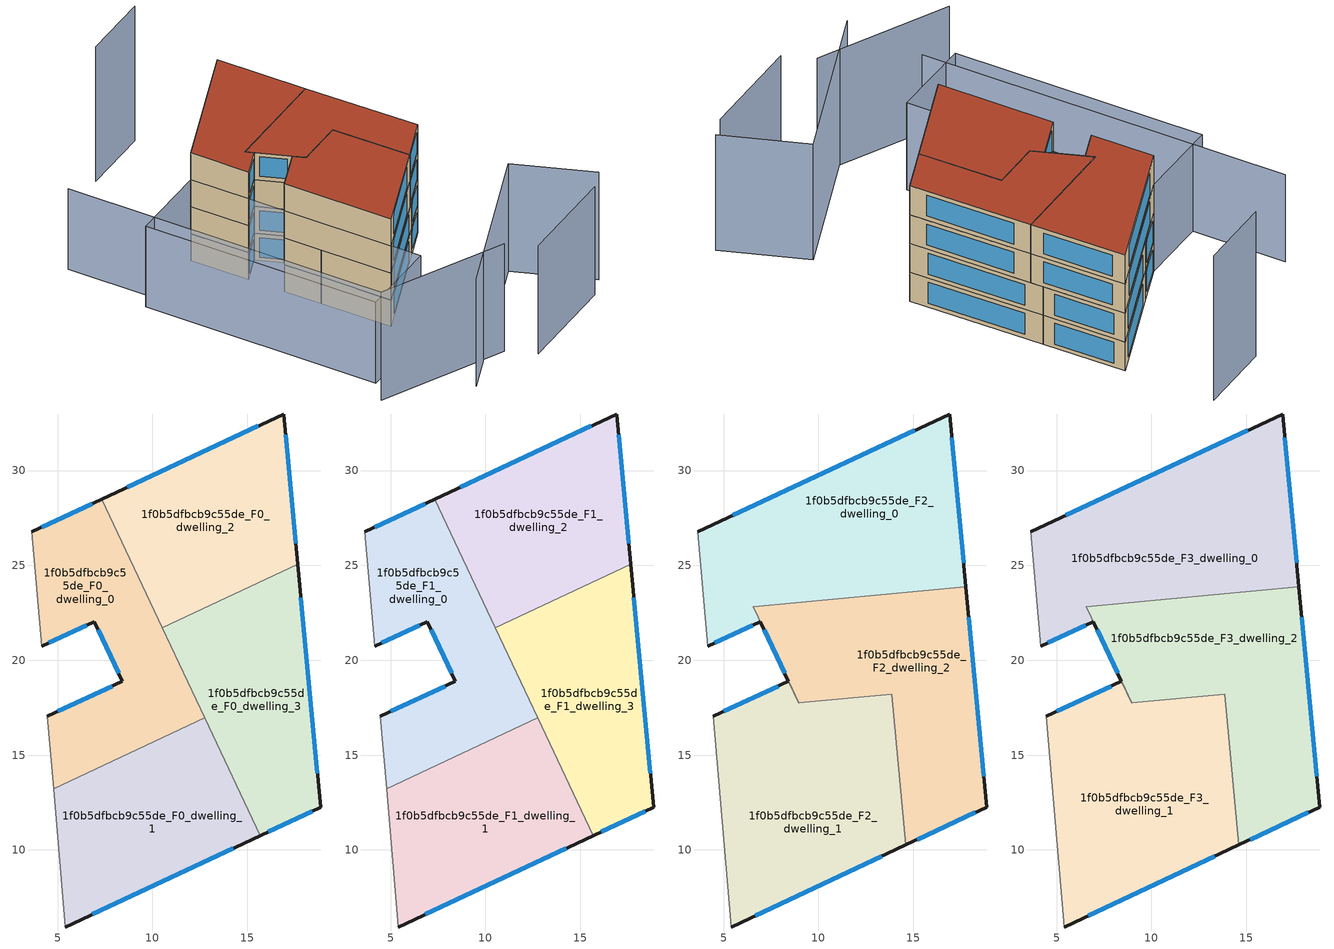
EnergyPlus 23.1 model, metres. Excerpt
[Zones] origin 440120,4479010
1f0b5dfbcb9c55de_F0_dwelling_0
 floor ground (EU_floor_Construction): 7.33,28.5 12.75,16.97 4.79,13.22 4.46,17.05 8.42,18.88 6.93,22.04 4.15,20.75 3.64,26.77 z0
 wall outside (EU_wall_Construction): 4.15,20.75 6.93,22.04 8.42,18.88 4.46,17.05 / 7.33,28.5 3.64,26.77 z0:3
 wall adiabatic (EU_wall_Construction): 3.64,26.77 4.15,20.75 / 4.46,17.05 4.79,13.22 z0:3
 wall to 1f0b5dfbcb9c55de_F0_dwelling_1 (EU_wall_Construction): 4.79,13.22 12.75,16.97 z0:3
 wall to 1f0b5dfbcb9c55de_F0_dwelling_2 (EU_wall_Construction): 10.52,21.72 7.33,28.5 z0:3
 wall to 1f0b5dfbcb9c55de_F0_dwelling_3 (EU_wall_Construction): 12.75,16.97 10.52,21.72 z0:3
 window (EU_Window_Construction): 4.54,20.93 6.54,21.86 / 6.82,28.26 4.15,27.01 / 7.87,18.63 5.01,17.3 / 7.14,21.6 8.21,19.32 z0.42:2.58
1f0b5dfbcb9c55de_F0_dwelling_1
 floor ground (EU_floor_Construction): 12.75,16.97 15.67,10.76 5.4,5.94 4.79,13.22 z0
 wall outside (EU_wall_Construction): 5.4,5.94 15.67,10.76 z0:3
 wall adiabatic (EU_wall_Construction): 4.79,13.22 5.4,5.94 z0:3
 wall to 1f0b5dfbcb9c55de_F0_dwelling_3 (EU_wall_Construction): 15.67,10.76 12.75,16.97 z0:3
 window (EU_Window_Construction): 6.83,6.61 14.25,10.09 z0.42:2.58
1f0b5dfbcb9c55de_F0_dwelling_2
 floor ground (EU_floor_Construction): 16.91,32.98 17.66,25.07 10.52,21.72 7.33,28.5 z0
 wall outside (EU_wall_Construction): 17.66,25.07 16.91,32.98 7.33,28.5 z0:3
 wall to 1f0b5dfbcb9c55de_F0_dwelling_3 (EU_wall_Construction): 10.52,21.72 17.66,25.07 z0:3
 window (EU_Window_Construction): 15.58,32.36 8.66,29.12 / 17.55,26.17 17.01,31.88 z0.42:2.58
1f0b5dfbcb9c55de_F0_dwelling_3
 floor ground (EU_floor_Construction): 17.66,25.07 18.87,12.26 15.67,10.76 10.52,21.72 z0
 wall outside (EU_wall_Construction): 15.67,10.76 18.87,12.26 17.66,25.07 z0:3
 window (EU_Window_Construction): 16.12,10.97 18.42,12.05 / 18.7,14.04 17.82,23.29 z0.42:2.58
1f0b5dfbcb9c55de_F1_dwelling_0
 floor to 1f0b5dfbcb9c55de_F0_dwelling_0 (EU_floor_Construction): 7.33,28.5 12.75,16.97 4.79,13.22 4.46,17.05 8.42,18.88 6.93,22.04 4.15,20.75 3.64,26.77 z3
 wall outside (EU_wall_Construction): 4.15,20.75 6.93,22.04 8.42,18.88 4.46,17.05 / 7.33,28.5 3.64,26.77 z3:6
 wall adiabatic (EU_wall_Construction): 3.64,26.77 4.15,20.75 / 4.46,17.05 4.79,13.22 z3:6
 wall to 1f0b5dfbcb9c55de_F1_dwelling_1 (EU_wall_Construction): 4.79,13.22 12.75,16.97 z3:6
 wall to 1f0b5dfbcb9c55de_F1_dwelling_2 (EU_wall_Construction): 10.52,21.72 7.33,28.5 z3:6
 wall to 1f0b5dfbcb9c55de_F1_dwelling_3 (EU_wall_Construction): 12.75,16.97 10.52,21.72 z3:6
 window (EU_Window_Construction): 4.54,20.93 6.54,21.86 / 6.82,28.26 4.15,27.01 / 7.87,18.63 5.01,17.3 / 7.14,21.6 8.21,19.32 z3.42:5.58
 roof outside (EU_roof_Construction): 8.96,17.75 8.43,18.89 6.56,22.82 z6
1f0b5dfbcb9c55de_F1_dwelling_1
 floor to 1f0b5dfbcb9c55de_F0_dwelling_1 (EU_floor_Construction): 12.75,16.97 15.67,10.76 5.4,5.94 4.79,13.22 z3
 wall outside (EU_wall_Construction): 5.4,5.94 15.67,10.76 z3:6
 wall adiabatic (EU_wall_Construction): 4.79,13.22 5.4,5.94 z3:6
 wall to 1f0b5dfbcb9c55de_F1_dwelling_3 (EU_wall_Construction): 15.67,10.76 12.75,16.97 z3:6
 window (EU_Window_Construction): 6.83,6.61 14.25,10.09 z3.42:5.58
1f0b5dfbcb9c55de_F1_dwelling_2
 floor to 1f0b5dfbcb9c55de_F0_dwelling_2 (EU_floor_Construction): 16.91,32.98 17.66,25.07 10.52,21.72 7.33,28.5 z3
 wall outside (EU_wall_Construction): 17.66,25.07 16.91,32.98 7.33,28.5 z3:6
 wall to 1f0b5dfbcb9c55de_F1_dwelling_3 (EU_wall_Construction): 10.52,21.72 17.66,25.07 z3:6
 window (EU_Window_Construction): 15.58,32.36 8.66,29.12 / 17.55,26.17 17.01,31.88 z3.42:5.58
1f0b5dfbcb9c55de_F1_dwelling_3
 floor to 1f0b5dfbcb9c55de_F0_dwelling_3 (EU_floor_Construction): 17.66,25.07 18.87,12.26 15.67,10.76 10.52,21.72 z3
 wall outside (EU_wall_Construction): 15.67,10.76 18.87,12.26 17.66,25.07 z3:6
 window (EU_Window_Construction): 16.12,10.97 18.42,12.05 / 18.7,14.04 17.82,23.29 z3.42:5.58
1f0b5dfbcb9c55de_F2_dwelling_0
 floor to 1f0b5dfbcb9c55de_F1_dwelling_0 (EU_floor_Construction): 7.33,28.5 9.85,23.13 6.56,22.82 8.96,17.75 6.93,22.04 4.15,20.75 3.64,26.77 z6
 floor to 1f0b5dfbcb9c55de_F1_dwelling_2 (EU_floor_Construction): 16.91,32.98 17.66,25.07 14.46,23.57 9.85,23.13 7.33,28.5 z6
 floor to 1f0b5dfbcb9c55de_F1_dwelling_3 (EU_floor_Construction): 17.66,25.07 17.77,23.88 14.46,23.57 z6
 wall outside (EU_wall_Construction): 17.77,23.88 16.91,32.98 3.64,26.77 / 8.42,18.89 6.93,22.04 / 4.15,20.75 6.93,22.04 z6:9
 wall to 1f0b5dfbcb9c55de_F2_dwelling_2 (EU_wall_Construction): 8.96,17.75 8.43,18.89 6.56,22.82 17.77,23.88 z6:9
 wall to 1f0b5dfbcb9c55de_F2_dwelling_1 (EU_wall_Construction): 8.42,18.88 8.96,17.75 z6:9
 wall adiabatic (EU_wall_Construction): 3.64,26.77 4.15,20.75 z6:9
 window (EU_Window_Construction): 15.07,32.12 5.48,27.63 / 17.65,25.14 17.03,31.72 / 8.21,19.32 7.14,21.6 / 4.54,20.93 6.54,21.86 z6.42:8.58
1f0b5dfbcb9c55de_F2_dwelling_1
 floor to 1f0b5dfbcb9c55de_F1_dwelling_1 (EU_floor_Construction): 12.75,16.97 14.28,13.72 14.61,10.26 5.4,5.94 4.79,13.22 z6
 floor to 1f0b5dfbcb9c55de_F1_dwelling_0 (EU_floor_Construction): 12.24,18.06 12.75,16.97 4.79,13.22 4.46,17.05 8.42,18.88 8.96,17.75 z6
 floor to 1f0b5dfbcb9c55de_F1_dwelling_3 (EU_floor_Construction): 13.86,18.21 14.28,13.72 12.24,18.06 z6
 wall outside (EU_wall_Construction): 5.4,5.94 14.61,10.26 / 8.42,18.88 4.46,17.05 z6:9
 wall adiabatic (EU_wall_Construction): 4.46,17.05 5.4,5.94 z6:9
 wall to 1f0b5dfbcb9c55de_F2_dwelling_2 (EU_wall_Construction): 14.61,10.26 13.86,18.21 8.96,17.75 z6:9
 window (EU_Window_Construction): 6.68,6.54 13.33,9.66 / 7.87,18.63 5.01,17.3 z6.42:8.58
1f0b5dfbcb9c55de_F2_dwelling_2
 floor to 1f0b5dfbcb9c55de_F1_dwelling_2 (EU_floor_Construction): 14.46,23.57 10.52,21.72 9.85,23.13 z6
 floor to 1f0b5dfbcb9c55de_F1_dwelling_3 (EU_floor_Construction): 17.77,23.88 18.87,12.26 15.67,10.76 14.28,13.72 13.86,18.21 12.24,18.06 10.52,21.72 14.46,23.57 z6
 floor to 1f0b5dfbcb9c55de_F1_dwelling_1 (EU_floor_Construction): 14.28,13.72 15.67,10.76 14.61,10.26 z6
 floor to 1f0b5dfbcb9c55de_F1_dwelling_0 (EU_floor_Construction): 9.85,23.13 12.24,18.06 8.96,17.75 8.43,18.89 6.56,22.82 z6
 wall outside (EU_wall_Construction): 14.61,10.26 18.87,12.26 17.77,23.88 z6:9
 window (EU_Window_Construction): 15.2,10.54 18.28,11.98 / 18.71,13.87 17.92,22.27 z6.42:8.58
1f0b5dfbcb9c55de_F3_dwelling_0
 floor to 1f0b5dfbcb9c55de_F2_dwelling_0 (EU_floor_Construction): 16.91,32.98 17.77,23.88 6.56,22.82 8.96,17.75 6.93,22.04 4.15,20.75 3.64,26.77 z9
 wall outside (EU_wall_Construction): 17.77,23.88 16.91,32.98 3.64,26.77 / 4.15,20.75 6.93,22.04 8.42,18.89 z9:12
 wall to 1f0b5dfbcb9c55de_F3_dwelling_2 (EU_wall_Construction): 8.96,17.75 8.43,18.89 6.56,22.82 17.77,23.88 z9:12
 wall to 1f0b5dfbcb9c55de_F3_dwelling_1 (EU_wall_Construction): 8.42,18.88 8.96,17.75 z9:12
 wall adiabatic (EU_wall_Construction): 3.64,26.77 4.15,20.75 z9:12
 window (EU_Window_Construction): 15.07,32.12 5.48,27.63 / 17.65,25.14 17.03,31.72 / 7.14,21.6 8.21,19.32 / 4.54,20.93 6.54,21.86 z9.42:11.58
 roof outside (EU_roof_Construction): 17.77,23.88 16.91,32.98 3.64,26.77 4.15,20.75 6.93,22.04 8.96,17.75 6.56,22.82 z12
1f0b5dfbcb9c55de_F3_dwelling_1
 floor to 1f0b5dfbcb9c55de_F2_dwelling_1 (EU_floor_Construction): 13.86,18.21 14.61,10.26 5.4,5.94 4.46,17.05 8.42,18.88 8.96,17.75 z9
 wall outside (EU_wall_Construction): 5.4,5.94 14.61,10.26 / 8.42,18.88 4.46,17.05 z9:12
 wall adiabatic (EU_wall_Construction): 4.46,17.05 5.4,5.94 z9:12
 wall to 1f0b5dfbcb9c55de_F3_dwelling_2 (EU_wall_Construction): 14.61,10.26 13.86,18.21 8.96,17.75 z9:12
 window (EU_Window_Construction): 6.68,6.54 13.33,9.66 / 7.87,18.63 5.01,17.3 z9.42:11.58
 roof outside (EU_roof_Construction): 14.61,10.26 13.86,18.21 8.96,17.75 8.42,18.88 4.46,17.05 5.4,5.94 z12
1f0b5dfbcb9c55de_F3_dwelling_2
 floor to 1f0b5dfbcb9c55de_F2_dwelling_2 (EU_floor_Construction): 17.77,23.88 18.87,12.26 14.61,10.26 13.86,18.21 8.96,17.75 8.43,18.89 6.56,22.82 z9
 wall outside (EU_wall_Construction): 14.61,10.26 18.87,12.26 17.77,23.88 z9:12
 window (EU_Window_Construction): 15.2,10.54 18.28,11.98 / 18.71,13.87 17.92,22.27 z9.42:11.58
 roof outside (EU_roof_Construction): 18.87,12.26 17.77,23.88 6.56,22.82 8.43,18.89 8.96,17.75 13.86,18.21 14.61,10.26 z12
shading: 9.51,-7.38 19.97,-6.41 / -4.48,0.25 8.03,-4.64 / 2.15,-5.6 18.51,2.1 / 18.51,2.1 22.06,-5.43 z0:12; -3.79,35.14 -0.82,0.02 / 3.64,26.77 5.67,2.88 / 5.67,2.88 -2.61,2.18 / -2.61,2.18 -4.64,26.06 / -4.64,26.06 3.64,26.77 z0:9; 16.17,41.51 8.94,40.85 z0:15
[Building]
EU S2 Campaign: North Axis=0; Terrain=City; Solar Distribution=FullExterior
[Site:Location]
Madrid: Latitude=40.5; Longitude=-3.5; Time Zone=1; Elevation=609
[SizingPeriod:WeatherFileDays]
AnnualSizingPeriod: Begin Month=1; Begin Day of Month=1; End Month=12; End Day of Month=31; Day of Week for Start Day=Monday; Use Weather File Daylight Saving Period=No; Use Weather File Rain and Snow Indicators=No
[MATERIAL]
EU_InternalMass_Material: Roughness=MediumRough; Thickness=0.1; Conductivity=1; Density=1800; Specific Heat=900; Thermal Absorptance=0.9; Solar Absorptance=0.7; Visible Absorptance=0.7
[MATERIAL:NOMASS] Roughness=MediumRough; Thermal Absorptance=0.9; Solar Absorptance=0.7; Visible Absorptance=0.7
Name | Thermal Resistance
EU_wall_NoMass | 1.60022
EU_roof_NoMass | 1.57597
EU_floor_NoMass | 0.470652
[WINDOWMATERIAL:SIMPLEGLAZINGSYSTEM]
EU_Window_SimpleGlazing: UFactor=3.28802; Solar Heat Gain Coefficient=0.85; Visible Transmittance=0.85
[CONSTRUCTION]
EU_wall_Construction: EU_wall_NoMass
EU_roof_Construction: EU_roof_NoMass
EU_floor_Construction: EU_floor_NoMass
EU_InternalMass_Construction: EU_InternalMass_Material
EU_Window_Construction: EU_Window_SimpleGlazing
[ZONE] Type=1; Multiplier=1; Ceiling Height=autocalculate; Floor Area=autocalculate; Part of Total Floor Area=Yes
Name | Volume
1f0b5dfbcb9c55de_F0_dwelling_0; 1f0b5dfbcb9c55de_F1_dwelling_0 | 207.244
1f0b5dfbcb9c55de_F2_dwelling_0 | 287.461
1f0b5dfbcb9c55de_F3_dwelling_0 | 287.455
1f0b5dfbcb9c55de_F0_dwelling_1; 1f0b5dfbcb9c55de_F1_dwelling_1 | 207.26
1f0b5dfbcb9c55de_F2_dwelling_1; 1f0b5dfbcb9c55de_F3_dwelling_1 | 283.02
1f0b5dfbcb9c55de_F0_dwelling_2; 1f0b5dfbcb9c55de_F1_dwelling_2 | 207.255
1f0b5dfbcb9c55de_F2_dwelling_2; 1f0b5dfbcb9c55de_F3_dwelling_2 | 258.44
1f0b5dfbcb9c55de_F0_dwelling_3; 1f0b5dfbcb9c55de_F1_dwelling_3 | 207.264
[INTERNALMASS] Construction=EU_InternalMass_Construction
Name | Zone or ZoneList | Surface Area
1f0b5dfbcb9c55de_F0_dwelling_0_EU_InternalMass | 1f0b5dfbcb9c55de_F0_dwelling_0 | 69.0813
1f0b5dfbcb9c55de_F0_dwelling_1_EU_InternalMass | 1f0b5dfbcb9c55de_F0_dwelling_1 | 69.0866
1f0b5dfbcb9c55de_F0_dwelling_2_EU_InternalMass | 1f0b5dfbcb9c55de_F0_dwelling_2 | 69.0849
1f0b5dfbcb9c55de_F0_dwelling_3_EU_InternalMass | 1f0b5dfbcb9c55de_F0_dwelling_3 | 69.0878
1f0b5dfbcb9c55de_F1_dwelling_0_EU_InternalMass | 1f0b5dfbcb9c55de_F1_dwelling_0 | 69.0813
1f0b5dfbcb9c55de_F1_dwelling_1_EU_InternalMass | 1f0b5dfbcb9c55de_F1_dwelling_1 | 69.0866
1f0b5dfbcb9c55de_F1_dwelling_2_EU_InternalMass | 1f0b5dfbcb9c55de_F1_dwelling_2 | 69.0849
1f0b5dfbcb9c55de_F1_dwelling_3_EU_InternalMass | 1f0b5dfbcb9c55de_F1_dwelling_3 | 69.0878
1f0b5dfbcb9c55de_F2_dwelling_0_EU_InternalMass | 1f0b5dfbcb9c55de_F2_dwelling_0 | 95.8416
1f0b5dfbcb9c55de_F2_dwelling_1_EU_InternalMass | 1f0b5dfbcb9c55de_F2_dwelling_1 | 94.3419
1f0b5dfbcb9c55de_F2_dwelling_2_EU_InternalMass | 1f0b5dfbcb9c55de_F2_dwelling_2 | 86.1548
1f0b5dfbcb9c55de_F3_dwelling_0_EU_InternalMass | 1f0b5dfbcb9c55de_F3_dwelling_0 | 95.8416
1f0b5dfbcb9c55de_F3_dwelling_1_EU_InternalMass | 1f0b5dfbcb9c55de_F3_dwelling_1 | 94.3419
1f0b5dfbcb9c55de_F3_dwelling_2_EU_InternalMass | 1f0b5dfbcb9c55de_F3_dwelling_2 | 86.1548
[OTHEREQUIPMENT] Fuel Type=Electricity; Design Level Calculation Method=Watts/Area; Power per Zone Floor Area=1; Fraction Latent=0; Fraction Radiant=0; Fraction Lost=0; Carbon Dioxide Generation Rate=0; EndUse Subcategory=EU_Step8_InternalGains
Name | Zone or ZoneList or Space or SpaceList | Schedule
EU_Step8_InternalGain_1f0b5dfbcb9c55de_F0_dwelling_0_f000 | 1f0b5dfbcb9c55de_F0_dwelling_0 | EU_Step8_GainSchedule_1f0b5dfbcb9c55de_F0_dwelling_0_f000
EU_Step8_InternalGain_1f0b5dfbcb9c55de_F0_dwelling_1_f000 | 1f0b5dfbcb9c55de_F0_dwelling_1 | EU_Step8_GainSchedule_1f0b5dfbcb9c55de_F0_dwelling_1_f000
EU_Step8_InternalGain_1f0b5dfbcb9c55de_F0_dwelling_2_f000 | 1f0b5dfbcb9c55de_F0_dwelling_2 | EU_Step8_GainSchedule_1f0b5dfbcb9c55de_F0_dwelling_2_f000
EU_Step8_InternalGain_1f0b5dfbcb9c55de_F0_dwelling_3_f000 | 1f0b5dfbcb9c55de_F0_dwelling_3 | EU_Step8_GainSchedule_1f0b5dfbcb9c55de_F0_dwelling_3_f000
EU_Step8_InternalGain_1f0b5dfbcb9c55de_F1_dwelling_0_f000 | 1f0b5dfbcb9c55de_F1_dwelling_0 | EU_Step8_GainSchedule_1f0b5dfbcb9c55de_F1_dwelling_0_f000
EU_Step8_InternalGain_1f0b5dfbcb9c55de_F1_dwelling_1_f000 | 1f0b5dfbcb9c55de_F1_dwelling_1 | EU_Step8_GainSchedule_1f0b5dfbcb9c55de_F1_dwelling_1_f000
EU_Step8_InternalGain_1f0b5dfbcb9c55de_F1_dwelling_2_f000 | 1f0b5dfbcb9c55de_F1_dwelling_2 | EU_Step8_GainSchedule_1f0b5dfbcb9c55de_F1_dwelling_2_f000
EU_Step8_InternalGain_1f0b5dfbcb9c55de_F1_dwelling_3_f000 | 1f0b5dfbcb9c55de_F1_dwelling_3 | EU_Step8_GainSchedule_1f0b5dfbcb9c55de_F1_dwelling_3_f000
EU_Step8_InternalGain_1f0b5dfbcb9c55de_F2_dwelling_0_f000 | 1f0b5dfbcb9c55de_F2_dwelling_0 | EU_Step8_GainSchedule_1f0b5dfbcb9c55de_F2_dwelling_0_f000
EU_Step8_InternalGain_1f0b5dfbcb9c55de_F2_dwelling_1_f000 | 1f0b5dfbcb9c55de_F2_dwelling_1 | EU_Step8_GainSchedule_1f0b5dfbcb9c55de_F2_dwelling_1_f000
EU_Step8_InternalGain_1f0b5dfbcb9c55de_F2_dwelling_2_f000 | 1f0b5dfbcb9c55de_F2_dwelling_2 | EU_Step8_GainSchedule_1f0b5dfbcb9c55de_F2_dwelling_2_f000
EU_Step8_InternalGain_1f0b5dfbcb9c55de_F3_dwelling_0_f000 | 1f0b5dfbcb9c55de_F3_dwelling_0 | EU_Step8_GainSchedule_1f0b5dfbcb9c55de_F3_dwelling_0_f000
EU_Step8_InternalGain_1f0b5dfbcb9c55de_F3_dwelling_1_f000 | 1f0b5dfbcb9c55de_F3_dwelling_1 | EU_Step8_GainSchedule_1f0b5dfbcb9c55de_F3_dwelling_1_f000
EU_Step8_InternalGain_1f0b5dfbcb9c55de_F3_dwelling_2_f000 | 1f0b5dfbcb9c55de_F3_dwelling_2 | EU_Step8_GainSchedule_1f0b5dfbcb9c55de_F3_dwelling_2_f000
[ZONEVENTILATION:DESIGNFLOWRATE] Schedule=EU_AlwaysOn; Design Flow Rate Calculation Method=AirChanges/Hour; Air Changes per Hour=0.480704; Ventilation Type=Natural; Fan Pressure Rise=0; Fan Total Efficiency=1; Constant Term Coefficient=1; Temperature Term Coefficient=0; Velocity Term Coefficient=0; Velocity Squared Term Coefficient=0; Minimum Indoor Temperature=-100; Maximum Indoor Temperature=100; Delta Temperature=-100; Minimum Outdoor Temperature=-100; Maximum Outdoor Temperature=100; Maximum Wind Speed=40
Name | Zone or ZoneList or Space or SpaceList
EU_ConstantAir_1f0b5dfbcb9c55de_F0_dwelling_0 | 1f0b5dfbcb9c55de_F0_dwelling_0
EU_ConstantAir_1f0b5dfbcb9c55de_F0_dwelling_1 | 1f0b5dfbcb9c55de_F0_dwelling_1
EU_ConstantAir_1f0b5dfbcb9c55de_F0_dwelling_2 | 1f0b5dfbcb9c55de_F0_dwelling_2
EU_ConstantAir_1f0b5dfbcb9c55de_F0_dwelling_3 | 1f0b5dfbcb9c55de_F0_dwelling_3
EU_ConstantAir_1f0b5dfbcb9c55de_F1_dwelling_0 | 1f0b5dfbcb9c55de_F1_dwelling_0
EU_ConstantAir_1f0b5dfbcb9c55de_F1_dwelling_1 | 1f0b5dfbcb9c55de_F1_dwelling_1
EU_ConstantAir_1f0b5dfbcb9c55de_F1_dwelling_2 | 1f0b5dfbcb9c55de_F1_dwelling_2
EU_ConstantAir_1f0b5dfbcb9c55de_F1_dwelling_3 | 1f0b5dfbcb9c55de_F1_dwelling_3
EU_ConstantAir_1f0b5dfbcb9c55de_F2_dwelling_0 | 1f0b5dfbcb9c55de_F2_dwelling_0
EU_ConstantAir_1f0b5dfbcb9c55de_F2_dwelling_1 | 1f0b5dfbcb9c55de_F2_dwelling_1
EU_ConstantAir_1f0b5dfbcb9c55de_F2_dwelling_2 | 1f0b5dfbcb9c55de_F2_dwelling_2
EU_ConstantAir_1f0b5dfbcb9c55de_F3_dwelling_0 | 1f0b5dfbcb9c55de_F3_dwelling_0
EU_ConstantAir_1f0b5dfbcb9c55de_F3_dwelling_1 | 1f0b5dfbcb9c55de_F3_dwelling_1
EU_ConstantAir_1f0b5dfbcb9c55de_F3_dwelling_2 | 1f0b5dfbcb9c55de_F3_dwelling_2
[HVACTEMPLATE:THERMOSTAT] Constant Heating Setpoint=20; Constant Cooling Setpoint=50
EU_HeatOnly_1f0b5dfbcb9c55de_F0_dwelling_0; EU_HeatOnly_1f0b5dfbcb9c55de_F0_dwelling_1; EU_HeatOnly_1f0b5dfbcb9c55de_F0_dwelling_2; EU_HeatOnly_1f0b5dfbcb9c55de_F0_dwelling_3; EU_HeatOnly_1f0b5dfbcb9c55de_F1_dwelling_0; EU_HeatOnly_1f0b5dfbcb9c55de_F1_dwelling_1; EU_HeatOnly_1f0b5dfbcb9c55de_F1_dwelling_2; EU_HeatOnly_1f0b5dfbcb9c55de_F1_dwelling_3; EU_HeatOnly_1f0b5dfbcb9c55de_F2_dwelling_0; EU_HeatOnly_1f0b5dfbcb9c55de_F2_dwelling_1; EU_HeatOnly_1f0b5dfbcb9c55de_F2_dwelling_2; EU_HeatOnly_1f0b5dfbcb9c55de_F3_dwelling_0; EU_HeatOnly_1f0b5dfbcb9c55de_F3_dwelling_1; EU_HeatOnly_1f0b5dfbcb9c55de_F3_dwelling_2
[HVACTEMPLATE:ZONE:IDEALLOADSAIRSYSTEM] System Availability Schedule=EU_AlwaysOn; Maximum Heating Supply Air Temperature=50; Minimum Cooling Supply Air Temperature=13; Maximum Heating Supply Air Humidity Ratio=0.0156; Minimum Cooling Supply Air Humidity Ratio=0.0077; Heating Limit=NoLimit; Cooling Limit=NoLimit; Heating Availability Schedule=EU_AlwaysOn; Cooling Availability Schedule=EU_CoolingOff; Dehumidification Control Type=ConstantSensibleHeatRatio; Cooling Sensible Heat Ratio=0.7; Dehumidification Setpoint=60; Humidification Control Type=None; Humidification Setpoint=30; Outdoor Air Method=None; Outdoor Air Flow Rate per Person=0.00944; Outdoor Air Flow Rate per Zone Floor Area=0; Outdoor Air Flow Rate per Zone=0; Demand Controlled Ventilation Type=None; Outdoor Air Economizer Type=NoEconomizer; Heat Recovery Type=None; Sensible Heat Recovery Effectiveness=0.7; Latent Heat Recovery Effectiveness=0.65
Name | Template Thermostat
1f0b5dfbcb9c55de_F0_dwelling_0 | EU_HeatOnly_1f0b5dfbcb9c55de_F0_dwelling_0
1f0b5dfbcb9c55de_F0_dwelling_1 | EU_HeatOnly_1f0b5dfbcb9c55de_F0_dwelling_1
1f0b5dfbcb9c55de_F0_dwelling_2 | EU_HeatOnly_1f0b5dfbcb9c55de_F0_dwelling_2
1f0b5dfbcb9c55de_F0_dwelling_3 | EU_HeatOnly_1f0b5dfbcb9c55de_F0_dwelling_3
1f0b5dfbcb9c55de_F1_dwelling_0 | EU_HeatOnly_1f0b5dfbcb9c55de_F1_dwelling_0
1f0b5dfbcb9c55de_F1_dwelling_1 | EU_HeatOnly_1f0b5dfbcb9c55de_F1_dwelling_1
1f0b5dfbcb9c55de_F1_dwelling_2 | EU_HeatOnly_1f0b5dfbcb9c55de_F1_dwelling_2
1f0b5dfbcb9c55de_F1_dwelling_3 | EU_HeatOnly_1f0b5dfbcb9c55de_F1_dwelling_3
1f0b5dfbcb9c55de_F2_dwelling_0 | EU_HeatOnly_1f0b5dfbcb9c55de_F2_dwelling_0
1f0b5dfbcb9c55de_F2_dwelling_1 | EU_HeatOnly_1f0b5dfbcb9c55de_F2_dwelling_1
1f0b5dfbcb9c55de_F2_dwelling_2 | EU_HeatOnly_1f0b5dfbcb9c55de_F2_dwelling_2
1f0b5dfbcb9c55de_F3_dwelling_0 | EU_HeatOnly_1f0b5dfbcb9c55de_F3_dwelling_0
1f0b5dfbcb9c55de_F3_dwelling_1 | EU_HeatOnly_1f0b5dfbcb9c55de_F3_dwelling_1
1f0b5dfbcb9c55de_F3_dwelling_2 | EU_HeatOnly_1f0b5dfbcb9c55de_F3_dwelling_2
[SIZING:ZONE] Zone Cooling Design Supply Air Temperature Input Method=SupplyAirTemperature; Zone Cooling Design Supply Air Temperature=13; Zone Heating Design Supply Air Temperature Input Method=SupplyAirTemperature; Zone Heating Design Supply Air Temperature=50; Zone Cooling Design Supply Air Humidity Ratio=0.008; Zone Heating Design Supply Air Humidity Ratio=0.008; Cooling Design Air Flow Method=DesignDay; Cooling Design Air Flow Rate=0; Cooling Minimum Air Flow per Zone Floor Area=0.000762; Cooling Minimum Air Flow=0; Cooling Minimum Air Flow Fraction=0.2; Heating Design Air Flow Method=DesignDay; Heating Design Air Flow Rate=0; Heating Maximum Air Flow per Zone Floor Area=0.002032; Heating Maximum Air Flow=0.141576; Heating Maximum Air Flow Fraction=0.3; Account for Dedicated Outdoor Air System=No; Dedicated Outdoor Air System Control Strategy=NeutralSupplyAir; Dedicated Outdoor Air Low Setpoint Temperature for Design=autosize; Dedicated Outdoor Air High Setpoint Temperature for Design=autosize; Zone Load Sizing Method=Sensible Load Only No Latent Load; Zone Latent Cooling Design Supply Air Humidity Ratio Input Method=HumidityRatioDifference; Zone Cooling Design Supply Air Humidity Ratio Difference=0.005; Zone Latent Heating Design Supply Air Humidity Ratio Input Method=HumidityRatioDifference; Zone Humidification Design Supply Air Humidity Ratio Difference=0.005
1f0b5dfbcb9c55de_F0_dwelling_0; 1f0b5dfbcb9c55de_F0_dwelling_1; 1f0b5dfbcb9c55de_F0_dwelling_2; 1f0b5dfbcb9c55de_F0_dwelling_3; 1f0b5dfbcb9c55de_F1_dwelling_0; 1f0b5dfbcb9c55de_F1_dwelling_1; 1f0b5dfbcb9c55de_F1_dwelling_2; 1f0b5dfbcb9c55de_F1_dwelling_3; 1f0b5dfbcb9c55de_F2_dwelling_0; 1f0b5dfbcb9c55de_F2_dwelling_1; 1f0b5dfbcb9c55de_F2_dwelling_2; 1f0b5dfbcb9c55de_F3_dwelling_0; 1f0b5dfbcb9c55de_F3_dwelling_1; 1f0b5dfbcb9c55de_F3_dwelling_2
[SCHEDULE:CONSTANT]
Name | Hourly Value
EU_AlwaysOn | 1
EU_CoolingOff | 0
[SCHEDULE:FILE] Column Number=1; Rows to Skip at Top=0; Number of Hours of Data=8760; Column Separator=Comma; Interpolate to Timestep=No; Minutes per Item=60; Adjust Schedule for Daylight Savings=Yes
Name | File
EU_Step8_GainSchedule_1f0b5dfbcb9c55de_F0_dwelling_0_f000 | ../../schedules/1f0b5dfbcb9c55de/1f0b5dfbcb9c55de_F0_dwelling_0_f000_gain.csv
EU_Step8_GainSchedule_1f0b5dfbcb9c55de_F0_dwelling_1_f000 | ../../schedules/1f0b5dfbcb9c55de/1f0b5dfbcb9c55de_F0_dwelling_1_f000_gain.csv
EU_Step8_GainSchedule_1f0b5dfbcb9c55de_F0_dwelling_2_f000 | ../../schedules/1f0b5dfbcb9c55de/1f0b5dfbcb9c55de_F0_dwelling_2_f000_gain.csv
EU_Step8_GainSchedule_1f0b5dfbcb9c55de_F0_dwelling_3_f000 | ../../schedules/1f0b5dfbcb9c55de/1f0b5dfbcb9c55de_F0_dwelling_3_f000_gain.csv
EU_Step8_GainSchedule_1f0b5dfbcb9c55de_F1_dwelling_0_f000 | ../../schedules/1f0b5dfbcb9c55de/1f0b5dfbcb9c55de_F1_dwelling_0_f000_gain.csv
EU_Step8_GainSchedule_1f0b5dfbcb9c55de_F1_dwelling_1_f000 | ../../schedules/1f0b5dfbcb9c55de/1f0b5dfbcb9c55de_F1_dwelling_1_f000_gain.csv
EU_Step8_GainSchedule_1f0b5dfbcb9c55de_F1_dwelling_2_f000 | ../../schedules/1f0b5dfbcb9c55de/1f0b5dfbcb9c55de_F1_dwelling_2_f000_gain.csv
EU_Step8_GainSchedule_1f0b5dfbcb9c55de_F1_dwelling_3_f000 | ../../schedules/1f0b5dfbcb9c55de/1f0b5dfbcb9c55de_F1_dwelling_3_f000_gain.csv
EU_Step8_GainSchedule_1f0b5dfbcb9c55de_F2_dwelling_0_f000 | ../../schedules/1f0b5dfbcb9c55de/1f0b5dfbcb9c55de_F2_dwelling_0_f000_gain.csv
EU_Step8_GainSchedule_1f0b5dfbcb9c55de_F2_dwelling_1_f000 | ../../schedules/1f0b5dfbcb9c55de/1f0b5dfbcb9c55de_F2_dwelling_1_f000_gain.csv
EU_Step8_GainSchedule_1f0b5dfbcb9c55de_F2_dwelling_2_f000 | ../../schedules/1f0b5dfbcb9c55de/1f0b5dfbcb9c55de_F2_dwelling_2_f000_gain.csv
EU_Step8_GainSchedule_1f0b5dfbcb9c55de_F3_dwelling_0_f000 | ../../schedules/1f0b5dfbcb9c55de/1f0b5dfbcb9c55de_F3_dwelling_0_f000_gain.csv
EU_Step8_GainSchedule_1f0b5dfbcb9c55de_F3_dwelling_1_f000 | ../../schedules/1f0b5dfbcb9c55de/1f0b5dfbcb9c55de_F3_dwelling_1_f000_gain.csv
EU_Step8_GainSchedule_1f0b5dfbcb9c55de_F3_dwelling_2_f000 | ../../schedules/1f0b5dfbcb9c55de/1f0b5dfbcb9c55de_F3_dwelling_2_f000_gain.csv
